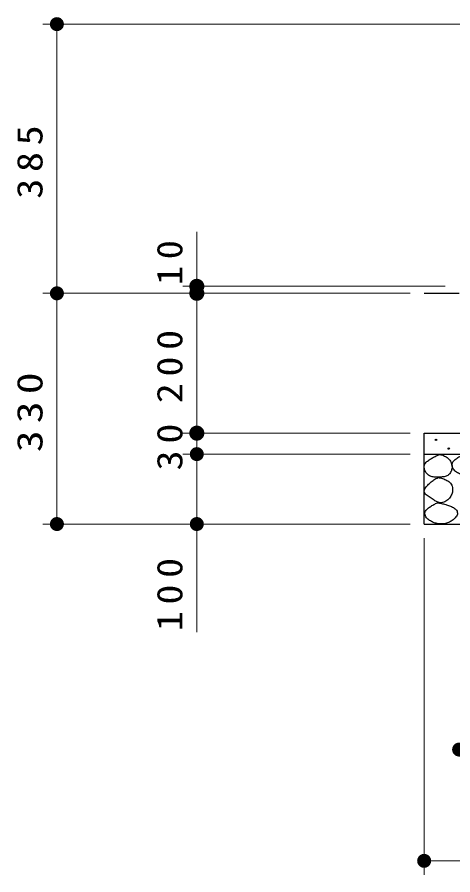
# Model space of a CAD drawing. Units: millimetres on the paper, scale 1:20. Extents: x -365 to 12, y -55 to 257.
# Drawn here: x -138.9 to -107.8, y 64.8 to 126.1 of the extents above; entities that cross this region are included whole.
import ezdxf

# ---------------------------------------------------------------- set-up
doc = ezdxf.new("R2010")
doc.units = ezdxf.units.MM
doc.layers.add('LY_1', color=7, linetype='Continuous', lineweight=25)
doc.styles.add('ＭＳ ゴシック', font='')
doc.styles.get('ＭＳ ゴシック').set_extended_font_data('MS Gothic')

# ---------------------------------------------------------------- blocks, each defined once
blk = doc.blocks.new('filled_dot')
at = {"color": 0, "linetype": 'Continuous', "lineweight": -2, "const_width": 1.25}
blk.add_lwpolyline([(-0.625, 0, 1), (0.625, 0, 1)], format="xyb", close=True, dxfattribs=at)

msp = doc.modelspace()

# ---------------------------------------------------------------- linework, layer by layer
at = {"layer": 'LY_1', "lineweight": 13}
for p, q in [((-106.433, 125.603), (-137.058, 125.603)), ((-136.058, 106.353), (-136.058, 125.603)), ((-126.058, 106.353), (-126.058, 110.755)), ((-108.308, 106.853), (-127.058, 106.853)), ((-110.808, 106.353), (-137.058, 106.353)), ((-110.808, 106.353), (-137.058, 106.353)), ((-136.058, 89.853), (-136.058, 106.353)), ((-126.058, 96.353), (-126.058, 106.353)), ((-110.808, 96.353), (-127.058, 96.353)), ((-126.058, 94.853), (-126.058, 96.353)), ((-110.808, 94.853), (-127.058, 94.853)), ((-126.058, 82.129), (-126.058, 94.853)), ((-110.808, 89.853), (-137.058, 89.853)), ((-109.808, 88.853), (-109.808, 64.765)), ((-78.808, 65.765), (-109.808, 65.765))]:
    msp.add_line(p, q, dxfattribs=at)
at = {"layer": 'LY_1'}
for p, q in [((-109.808, 106.353), (-107.308, 106.353)), ((-109.808, 89.853), (-109.808, 96.353)), ((-109.808, 96.353), (-78.808, 96.353)), ((-109.808, 94.853), (-78.808, 94.853)), ((-109.808, 89.853), (-78.808, 89.853))]:
    msp.add_line(p, q, dxfattribs=at)
for centre in [(-108.959, 95.867), (-108.053, 95.247)]:
    msp.add_circle(centre, 0.05, dxfattribs=at)
for points, knots in [([(-108.685, 94.823), (-108.731, 94.809), (-108.776, 94.795), (-108.82, 94.779), (-108.864, 94.762), (-108.908, 94.744), (-108.951, 94.724), (-108.994, 94.704), (-109.036, 94.683), (-109.078, 94.661), (-109.12, 94.639), (-109.161, 94.616), (-109.202, 94.592), (-109.243, 94.568), (-109.284, 94.544), (-109.324, 94.519), (-109.364, 94.495), (-109.405, 94.47), (-109.444, 94.443), (-109.483, 94.417), (-109.522, 94.39), (-109.559, 94.361), (-109.596, 94.331), (-109.633, 94.3), (-109.664, 94.266), (-109.696, 94.231), (-109.728, 94.194), (-109.75, 94.153), (-109.773, 94.112), (-109.791, 94.067), (-109.8, 94.021), (-109.809, 93.976), (-109.809, 93.926), (-109.804, 93.88), (-109.8, 93.833), (-109.788, 93.786), (-109.773, 93.742), (-109.758, 93.697), (-109.739, 93.653), (-109.716, 93.612), (-109.694, 93.57), (-109.668, 93.53), (-109.639, 93.493), (-109.61, 93.456), (-109.577, 93.42), (-109.542, 93.389), (-109.507, 93.358), (-109.468, 93.33), (-109.427, 93.307), (-109.386, 93.284), (-109.341, 93.267), (-109.296, 93.252), (-109.251, 93.238), (-109.204, 93.229), (-109.158, 93.221), (-109.111, 93.214), (-109.064, 93.211), (-109.017, 93.208), (-108.969, 93.205), (-108.922, 93.206), (-108.875, 93.206), (-108.827, 93.206), (-108.78, 93.207), (-108.733, 93.208), (-108.686, 93.209), (-108.638, 93.21), (-108.591, 93.213), (-108.544, 93.216), (-108.497, 93.219), (-108.45, 93.225), (-108.403, 93.232), (-108.356, 93.239), (-108.31, 93.251), (-108.265, 93.263), (-108.219, 93.278), (-108.177, 93.298), (-108.134, 93.319), (-108.093, 93.344), (-108.057, 93.374), (-108.021, 93.404), (-107.989, 93.441), (-107.961, 93.478), (-107.933, 93.516), (-107.91, 93.558), (-107.89, 93.601), (-107.87, 93.643), (-107.854, 93.689), (-107.842, 93.734), (-107.83, 93.78), (-107.821, 93.827), (-107.817, 93.874), (-107.813, 93.92), (-107.813, 93.968), (-107.817, 94.015), (-107.821, 94.062), (-107.83, 94.109), (-107.843, 94.155), (-107.856, 94.2), (-107.873, 94.245), (-107.893, 94.287), (-107.914, 94.33), (-107.938, 94.371), (-107.966, 94.409), (-107.993, 94.447), (-108.024, 94.484), (-108.057, 94.517), (-108.091, 94.55), (-108.127, 94.581), (-108.165, 94.609), (-108.203, 94.637), (-108.243, 94.663), (-108.285, 94.686), (-108.326, 94.708), (-108.369, 94.729), (-108.413, 94.747), (-108.456, 94.764), (-108.501, 94.78), (-108.547, 94.792), (-108.592, 94.805), (-108.639, 94.814), (-108.685, 94.823)], [0, 0, 0, 0, 1, 1, 1, 2, 2, 2, 3, 3, 3, 4, 4, 4, 5, 5, 5, 6, 6, 6, 7, 7, 7, 8, 8, 8, 9, 9, 9, 10, 10, 10, 11, 11, 11, 12, 12, 12, 13, 13, 13, 14, 14, 14, 15, 15, 15, 16, 16, 16, 17, 17, 17, 18, 18, 18, 19, 19, 19, 20, 20, 20, 21, 21, 21, 22, 22, 22, 23, 23, 23, 24, 24, 24, 25, 25, 25, 26, 26, 26, 27, 27, 27, 28, 28, 28, 29, 29, 29, 30, 30, 30, 31, 31, 31, 32, 32, 32, 33, 33, 33, 34, 34, 34, 35, 35, 35, 36, 36, 36, 37, 37, 37, 38, 38, 38, 39, 39, 39, 40, 40, 40, 40]), ([(-106.714, 94.828), (-106.767, 94.824), (-106.82, 94.819), (-106.872, 94.81), (-106.925, 94.801), (-106.977, 94.789), (-107.027, 94.775), (-107.078, 94.76), (-107.128, 94.741), (-107.177, 94.721), (-107.226, 94.701), (-107.274, 94.678), (-107.321, 94.653), (-107.368, 94.628), (-107.414, 94.601), (-107.458, 94.571), (-107.502, 94.542), (-107.545, 94.51), (-107.585, 94.476), (-107.625, 94.441), (-107.665, 94.404), (-107.698, 94.363), (-107.731, 94.323), (-107.764, 94.278), (-107.785, 94.23), (-107.805, 94.182), (-107.821, 94.128), (-107.822, 94.077), (-107.824, 94.025), (-107.811, 93.97), (-107.793, 93.921), (-107.776, 93.872), (-107.748, 93.825), (-107.718, 93.781), (-107.688, 93.738), (-107.653, 93.697), (-107.615, 93.66), (-107.577, 93.623), (-107.536, 93.589), (-107.492, 93.559), (-107.449, 93.529), (-107.402, 93.503), (-107.354, 93.48), (-107.306, 93.457), (-107.256, 93.438), (-107.206, 93.422), (-107.156, 93.405), (-107.104, 93.393), (-107.052, 93.381), (-107, 93.37), (-106.948, 93.362), (-106.895, 93.355), (-106.842, 93.347), (-106.79, 93.342), (-106.737, 93.337), (-106.684, 93.332), (-106.631, 93.328), (-106.578, 93.325), (-106.525, 93.322), (-106.472, 93.318), (-106.419, 93.317), (-106.366, 93.316), (-106.313, 93.316), (-106.26, 93.319), (-106.207, 93.323), (-106.154, 93.328), (-106.101, 93.336), (-106.049, 93.345), (-105.997, 93.357), (-105.946, 93.372), (-105.895, 93.387), (-105.845, 93.406), (-105.797, 93.427), (-105.748, 93.449), (-105.701, 93.473), (-105.655, 93.5), (-105.61, 93.527), (-105.565, 93.557), (-105.525, 93.591), (-105.484, 93.625), (-105.444, 93.661), (-105.411, 93.702), (-105.379, 93.743), (-105.346, 93.79), (-105.33, 93.838), (-105.313, 93.887), (-105.306, 93.944), (-105.311, 93.995), (-105.316, 94.046), (-105.337, 94.098), (-105.36, 94.146), (-105.382, 94.193), (-105.414, 94.237), (-105.446, 94.279), (-105.478, 94.321), (-105.514, 94.36), (-105.552, 94.398), (-105.59, 94.435), (-105.63, 94.47), (-105.671, 94.503), (-105.713, 94.536), (-105.757, 94.567), (-105.802, 94.595), (-105.846, 94.623), (-105.893, 94.649), (-105.941, 94.672), (-105.989, 94.695), (-106.038, 94.715), (-106.088, 94.733), (-106.138, 94.751), (-106.189, 94.766), (-106.24, 94.779), (-106.292, 94.792), (-106.344, 94.802), (-106.396, 94.81), (-106.449, 94.817), (-106.502, 94.823), (-106.555, 94.826), (-106.608, 94.829), (-106.661, 94.828), (-106.714, 94.828)], [0, 0, 0, 0, 1, 1, 1, 2, 2, 2, 3, 3, 3, 4, 4, 4, 5, 5, 5, 6, 6, 6, 7, 7, 7, 8, 8, 8, 9, 9, 9, 10, 10, 10, 11, 11, 11, 12, 12, 12, 13, 13, 13, 14, 14, 14, 15, 15, 15, 16, 16, 16, 17, 17, 17, 18, 18, 18, 19, 19, 19, 20, 20, 20, 21, 21, 21, 22, 22, 22, 23, 23, 23, 24, 24, 24, 25, 25, 25, 26, 26, 26, 27, 27, 27, 28, 28, 28, 29, 29, 29, 30, 30, 30, 31, 31, 31, 32, 32, 32, 33, 33, 33, 34, 34, 34, 35, 35, 35, 36, 36, 36, 37, 37, 37, 38, 38, 38, 39, 39, 39, 40, 40, 40, 40]), ([(-108.812, 93.176), (-108.863, 93.153), (-108.913, 93.13), (-108.962, 93.104), (-109.01, 93.077), (-109.058, 93.048), (-109.104, 93.018), (-109.15, 92.987), (-109.194, 92.954), (-109.238, 92.92), (-109.282, 92.886), (-109.324, 92.85), (-109.366, 92.814), (-109.408, 92.778), (-109.449, 92.74), (-109.488, 92.702), (-109.528, 92.663), (-109.567, 92.623), (-109.603, 92.581), (-109.639, 92.539), (-109.675, 92.496), (-109.704, 92.45), (-109.734, 92.403), (-109.765, 92.354), (-109.78, 92.302), (-109.794, 92.251), (-109.804, 92.19), (-109.793, 92.139), (-109.781, 92.088), (-109.746, 92.038), (-109.712, 91.996), (-109.677, 91.954), (-109.631, 91.92), (-109.588, 91.886), (-109.545, 91.852), (-109.497, 91.822), (-109.451, 91.791), (-109.405, 91.761), (-109.358, 91.732), (-109.311, 91.702), (-109.265, 91.672), (-109.219, 91.641), (-109.172, 91.611), (-109.126, 91.58), (-109.08, 91.549), (-109.033, 91.52), (-108.986, 91.492), (-108.938, 91.463), (-108.888, 91.44), (-108.838, 91.417), (-108.785, 91.395), (-108.732, 91.384), (-108.678, 91.372), (-108.621, 91.367), (-108.567, 91.372), (-108.512, 91.376), (-108.457, 91.391), (-108.406, 91.409), (-108.354, 91.427), (-108.304, 91.453), (-108.257, 91.482), (-108.21, 91.511), (-108.165, 91.544), (-108.123, 91.581), (-108.082, 91.617), (-108.043, 91.657), (-108.007, 91.699), (-107.972, 91.742), (-107.94, 91.788), (-107.912, 91.835), (-107.884, 91.882), (-107.859, 91.933), (-107.839, 91.984), (-107.819, 92.036), (-107.803, 92.089), (-107.792, 92.143), (-107.781, 92.197), (-107.773, 92.253), (-107.772, 92.308), (-107.771, 92.363), (-107.775, 92.419), (-107.785, 92.473), (-107.796, 92.527), (-107.812, 92.582), (-107.835, 92.631), (-107.858, 92.681), (-107.89, 92.728), (-107.924, 92.771), (-107.959, 92.813), (-108.001, 92.851), (-108.044, 92.886), (-108.087, 92.92), (-108.134, 92.95), (-108.182, 92.978), (-108.23, 93.005), (-108.28, 93.029), (-108.331, 93.05), (-108.382, 93.072), (-108.435, 93.09), (-108.488, 93.106), (-108.54, 93.123), (-108.594, 93.136), (-108.648, 93.148), (-108.702, 93.159), (-108.757, 93.168), (-108.812, 93.176)], [0, 0, 0, 0, 1, 1, 1, 2, 2, 2, 3, 3, 3, 4, 4, 4, 5, 5, 5, 6, 6, 6, 7, 7, 7, 8, 8, 8, 9, 9, 9, 10, 10, 10, 11, 11, 11, 12, 12, 12, 13, 13, 13, 14, 14, 14, 15, 15, 15, 16, 16, 16, 17, 17, 17, 18, 18, 18, 19, 19, 19, 20, 20, 20, 21, 21, 21, 22, 22, 22, 23, 23, 23, 24, 24, 24, 25, 25, 25, 26, 26, 26, 27, 27, 27, 28, 28, 28, 29, 29, 29, 30, 30, 30, 31, 31, 31, 32, 32, 32, 33, 33, 33, 34, 34, 34, 35, 35, 35, 35]), ([(-108.853, 91.379), (-108.943, 91.336), (-109.033, 91.293), (-109.12, 91.245), (-109.207, 91.198), (-109.295, 91.149), (-109.376, 91.092), (-109.457, 91.035), (-109.543, 90.977), (-109.607, 90.904), (-109.67, 90.83), (-109.744, 90.74), (-109.757, 90.65), (-109.771, 90.561), (-109.735, 90.45), (-109.689, 90.368), (-109.643, 90.285), (-109.559, 90.215), (-109.482, 90.154), (-109.405, 90.094), (-109.315, 90.045), (-109.225, 90.003), (-109.135, 89.962), (-109.04, 89.929), (-108.944, 89.905), (-108.848, 89.881), (-108.748, 89.865), (-108.649, 89.86), (-108.55, 89.855), (-108.449, 89.86), (-108.352, 89.878), (-108.255, 89.895), (-108.157, 89.924), (-108.066, 89.962), (-107.975, 90), (-107.885, 90.048), (-107.805, 90.105), (-107.724, 90.162), (-107.643, 90.226), (-107.581, 90.302), (-107.52, 90.378), (-107.45, 90.469), (-107.435, 90.559), (-107.419, 90.649), (-107.441, 90.763), (-107.488, 90.842), (-107.535, 90.92), (-107.633, 90.979), (-107.716, 91.031), (-107.799, 91.084), (-107.894, 91.12), (-107.987, 91.157), (-108.079, 91.193), (-108.175, 91.222), (-108.27, 91.249), (-108.366, 91.277), (-108.463, 91.3), (-108.56, 91.321), (-108.657, 91.343), (-108.755, 91.361), (-108.853, 91.379)], [0, 0, 0, 0, 1, 1, 1, 2, 2, 2, 3, 3, 3, 4, 4, 4, 5, 5, 5, 6, 6, 6, 7, 7, 7, 8, 8, 8, 9, 9, 9, 10, 10, 10, 11, 11, 11, 12, 12, 12, 13, 13, 13, 14, 14, 14, 15, 15, 15, 16, 16, 16, 17, 17, 17, 18, 18, 18, 19, 19, 19, 20, 20, 20, 20])]:
    msp.add_open_spline(points, degree=3, knots=knots, dxfattribs=at)

# ---------------------------------------------------------------- block references
at = {"layer": 'LY_1', "lineweight": 13}
for p, xscale, yscale, rotation in [((-136.058, 125.603), 0.4, 0.4, 270), ((-126.058, 106.853), 0.431, 0.431, 270), ((-136.058, 106.353), 0.4, 0.4, 270), ((-136.058, 106.353), 0.4, 0.4, 90), ((-126.058, 106.353), 0.431, 0.431, 270), ((-126.058, 96.353), 0.431, 0.431, 270), ((-126.058, 94.853), 0.4, 0.4, 270), ((-136.058, 89.853), 0.4, 0.4, 90), ((-126.058, 89.853), 0.4, 0.4, 90)]:
    msp.add_blockref('filled_dot', p, dxfattribs=dict(at, xscale=xscale, yscale=yscale, rotation=rotation))
at = {"layer": 'LY_1', "lineweight": 13, "xscale": 0.4, "yscale": 0.4}
for p in [(-107.308, 73.725), (-109.808, 65.765)]:
    msp.add_blockref('filled_dot', p, dxfattribs=at)

# ---------------------------------------------------------------- texts
at = {"layer": 'LY_1', "char_height": 1.833, "attachment_point": 8, "rotation": 90, "style": 'ＭＳ ゴシック'}
for s, insert in [('\\T1.33;\\W1.15;385', (-137.058, 115.978)), ('\\T1.34;\\W1.1;10', (-127.058, 108.786)), ('\\T1.33;\\W1.15;200', (-127.058, 101.353)), ('\\T1.33;\\W1.25;330', (-137.058, 98.103)), ('\\T1.34;\\W1.15;30', (-127.058, 95.603)), ('\\T1.33;\\W1.15;100', (-127.058, 85.046))]:
    msp.add_mtext(s, dxfattribs=dict(at, insert=insert))

doc.saveas('drawing.dxf')
